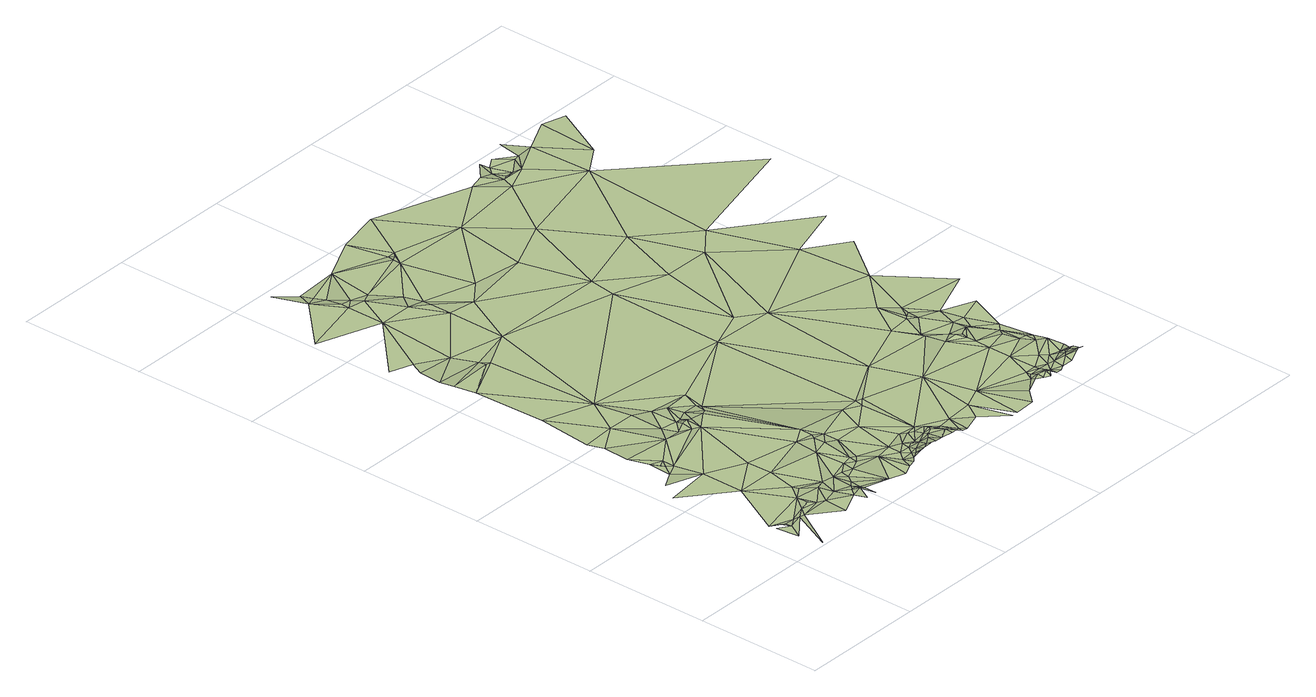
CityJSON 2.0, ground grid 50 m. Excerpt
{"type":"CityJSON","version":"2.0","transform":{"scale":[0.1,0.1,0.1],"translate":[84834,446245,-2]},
"CityObjects":{
"terrain1":{"type":"TINRelief","geometry":[{"type":"CompositeSurface","lod":"1","boundaries":[[[0,1,2]],[[3,4,5]],[[3,5,0]],[[6,0,2]],[[7,4,3]],[[7,3,0]],[[8,6,9]],[[6,7,0]],[[10,4,7]],[[11,7,6]],[[11,6,8]],[[10,12,4]],[[12,13,14]],[[10,7,11]],[[15,11,8]],[[13,16,17]],[[18,19,8]],[[20,10,11]],[[20,11,15]],[[15,8,19]],[[21,16,22]],[[20,15,10]],[[22,16,23]],[[23,16,13]],[[24,21,22]],[[10,25,12]],[[26,21,27]],[[24,27,21]],[[24,22,27]],[[22,23,27]],[[10,15,28]],[[18,29,19]],[[15,19,28]],[[30,13,12]],[[10,31,25]],[[10,28,31]],[[32,12,25]],[[19,33,28]],[[34,35,26]],[[19,29,33]],[[34,26,27]],[[36,35,37]],[[30,12,32]],[[34,27,23]],[[38,25,31]],[[28,38,31]],[[39,36,37]],[[28,33,38]],[[33,29,40]],[[38,32,25]],[[41,23,13]],[[29,42,43]],[[29,43,40]],[[34,37,35]],[[33,40,44]],[[33,45,38]],[[40,43,46]],[[33,44,45]],[[40,46,44]],[[43,47,46]],[[48,47,43]],[[41,13,30]],[[46,49,44]],[[50,34,23]],[[46,47,49]],[[44,49,51]],[[44,51,45]],[[38,52,32]],[[45,51,53]],[[54,37,34]],[[47,55,49]],[[56,39,37]],[[49,55,51]],[[50,23,41]],[[30,32,57]],[[45,53,58]],[[56,59,39]],[[38,45,52]],[[51,55,53]],[[54,34,60]],[[54,61,37]],[[45,58,62]],[[50,60,34]],[[58,53,63]],[[53,55,63]],[[56,37,61]],[[58,63,62]],[[45,62,52]],[[57,32,52]],[[41,30,57]],[[64,54,60]],[[65,66,59]],[[67,60,50]],[[68,69,66]],[[64,60,67]],[[70,71,69]],[[54,72,61]],[[63,73,62]],[[64,72,54]],[[63,55,74]],[[75,67,50]],[[75,50,41]],[[56,61,72]],[[75,64,67]],[[70,76,71]],[[77,59,56]],[[52,62,78]],[[62,73,78]],[[55,79,74]],[[80,64,75]],[[63,74,73]],[[75,41,81]],[[80,75,81]],[[76,82,83]],[[73,84,78]],[[68,66,65]],[[68,70,69]],[[77,65,59]],[[80,85,64]],[[64,85,72]],[[86,81,41]],[[52,78,87]],[[73,74,84]],[[79,88,74]],[[80,81,89]],[[57,52,90]],[[41,57,91]],[[80,89,85]],[[52,87,90]],[[92,78,84]],[[86,89,81]],[[86,41,91]],[[56,72,93]],[[74,88,94]],[[88,95,94]],[[57,90,96]],[[92,87,78]],[[97,84,74]],[[70,82,76]],[[98,89,86]],[[57,96,91]],[[95,99,94]],[[100,85,89]],[[101,74,94]],[[77,68,65]],[[93,72,85]],[[98,86,91]],[[97,92,84]],[[102,90,87]],[[98,100,89]],[[102,96,90]],[[97,74,101]],[[94,99,103]],[[102,87,92]],[[101,94,103]],[[98,91,104]],[[102,91,96]],[[105,106,99]],[[98,104,100]],[[99,106,103]],[[93,85,100]],[[107,77,56]],[[82,108,109]],[[105,110,106]],[[111,109,108]],[[101,103,112]],[[106,113,103]],[[106,110,113]],[[97,101,114]],[[93,100,104]],[[107,70,68]],[[103,113,112]],[[101,112,114]],[[110,115,113]],[[107,68,77]],[[110,116,115]],[[102,92,117]],[[97,117,92]],[[113,118,112]],[[112,119,114]],[[113,115,118]],[[120,97,114]],[[104,91,121]],[[102,121,91]],[[112,118,119]],[[114,119,122]],[[115,123,124]],[[120,117,97]],[[115,124,118]],[[119,118,122]],[[125,82,70]],[[114,122,126]],[[127,124,123]],[[111,128,129]],[[120,114,126]],[[102,117,121]],[[130,122,118]],[[111,108,131]],[[118,124,132]],[[111,133,128]],[[107,125,70]],[[111,131,134]],[[127,132,124]],[[130,118,132]],[[111,134,133]],[[135,108,82]],[[56,93,136]],[[122,137,126]],[[130,137,122]],[[120,138,117]],[[139,131,108]],[[127,140,132]],[[120,126,138]],[[141,130,132]],[[127,142,140]],[[139,134,131]],[[104,121,143]],[[144,135,82]],[[141,132,140]],[[130,145,137]],[[126,137,138]],[[141,146,130]],[[135,139,108]],[[130,146,145]],[[137,145,138]],[[140,142,147]],[[125,144,82]],[[93,104,136]],[[146,148,145]],[[141,149,146]],[[141,140,149]],[[145,148,138]],[[138,150,117]],[[121,117,150]],[[140,147,151]],[[146,152,148]],[[153,128,133]],[[146,149,152]],[[140,151,149]],[[154,139,135]],[[153,133,134]],[[138,148,155]],[[147,156,151]],[[153,134,139]],[[107,56,157]],[[148,152,155]],[[149,155,152]],[[149,151,155]],[[158,135,144]],[[151,156,159]],[[151,159,155]],[[158,154,135]],[[138,155,160]],[[125,161,144]],[[121,150,143]],[[138,162,150]],[[153,139,154]],[[104,143,136]],[[156,163,159]],[[164,144,161]],[[155,159,160]],[[165,125,107]],[[164,158,144]],[[159,163,160]],[[143,150,162]],[[165,161,125]],[[166,160,163]],[[165,164,161]],[[56,136,157]],[[138,160,167]],[[138,167,162]],[[158,168,154]],[[169,160,166]],[[164,168,158]],[[153,154,170]],[[143,162,171]],[[165,172,164]],[[169,166,173]],[[165,107,174]],[[169,167,160]],[[136,143,171]],[[154,168,170]],[[164,172,168]],[[171,162,167]],[[153,170,175]],[[176,169,177]],[[178,153,175]],[[107,157,174]],[[176,167,169]],[[179,176,177]],[[165,180,172]],[[181,170,168]],[[181,175,170]],[[182,181,168]],[[182,175,181]],[[178,175,182]],[[179,183,176]],[[136,171,184]],[[165,174,180]],[[157,136,185]],[[183,186,176]],[[172,187,168]],[[185,136,184]],[[188,171,167]],[[178,182,189]],[[190,167,176]],[[187,182,168]],[[191,176,186]],[[183,192,186]],[[180,187,172]],[[193,184,171]],[[191,194,176]],[[192,195,186]],[[192,196,195]],[[186,195,197]],[[157,185,198]],[[193,171,188]],[[191,186,197]],[[196,199,195]],[[174,157,198]],[[196,200,199]],[[187,189,182]],[[201,188,167]],[[190,176,194]],[[202,197,195]],[[190,201,167]],[[202,195,199]],[[200,203,199]],[[191,197,204]],[[202,199,203]],[[202,204,197]],[[205,191,204]],[[202,203,206]],[[203,207,206]],[[202,206,204]],[[205,194,191]],[[180,174,208]],[[207,209,206]],[[205,204,210]],[[204,206,210]],[[206,209,211]],[[193,188,212]],[[213,185,184]],[[214,210,206]],[[214,206,211]],[[215,194,205]],[[215,205,210]],[[216,184,193]],[[180,208,187]],[[217,188,201]],[[217,212,188]],[[218,201,190]],[[219,193,212]],[[214,211,220]],[[221,220,211]],[[214,222,210]],[[213,198,185]],[[217,201,223]],[[224,223,201]],[[224,201,218]],[[225,174,198]],[[215,210,222]],[[226,220,221]],[[227,214,220]],[[228,190,194]],[[229,217,223]],[[229,223,224]],[[230,222,214]],[[226,231,220]],[[227,230,214]],[[215,232,194]],[[216,193,219]],[[227,220,231]],[[233,218,190]],[[234,212,217]],[[219,212,235]],[[225,208,174]],[[236,224,218]],[[236,217,229]],[[236,229,224]],[[227,231,237]],[[230,238,222]],[[227,239,230]],[[227,237,239]],[[234,235,212]],[[232,228,194]],[[187,240,189]],[[241,237,231]],[[215,222,242]],[[230,239,238]],[[228,233,190]],[[241,231,243]],[[219,235,244]],[[216,219,244]],[[237,245,239]],[[236,234,217]],[[241,245,237]],[[246,236,218]],[[239,247,238]],[[246,218,233]],[[239,245,247]],[[238,242,222]],[[248,244,235]],[[249,184,216]],[[215,242,232]],[[216,244,250]],[[238,247,251]],[[248,250,244]],[[236,252,234]],[[246,252,236]],[[246,233,228]],[[253,228,232]],[[238,251,242]],[[254,235,234]],[[248,235,254]],[[253,246,228]],[[213,225,198]],[[252,255,234]],[[256,253,232]],[[248,254,250]],[[256,246,253]],[[242,256,232]],[[257,252,246]],[[254,234,255]],[[257,255,252]],[[187,208,258]],[[259,213,184]],[[256,257,246]],[[249,216,250]],[[259,184,249]],[[260,254,255]],[[260,255,257]],[[187,258,240]],[[261,250,254]],[[262,225,213]],[[261,249,250]],[[263,208,225]],[[262,213,259]],[[263,258,208]],[[240,258,264]],[[240,264,265]],[[262,263,225]],[[266,259,249]],[[267,265,264]],[[268,264,258]],[[267,264,269]],[[270,265,267]],[[269,264,271]],[[267,269,271]],[[262,259,272]],[[268,271,264]],[[270,267,273]],[[273,267,271]],[[268,258,263]],[[273,271,274]],[[268,274,271]],[[273,274,275]],[[268,276,274]],[[275,274,276]],[[268,263,277]],[[268,277,276]],[[278,263,262]],[[276,277,279]],[[280,277,263]],[[281,277,280]],[[281,280,282]]]}]}
},
"vertices":[
[136,140,30],[93,170,28],[115,90,20],[138,170,26],[91,200,25],[113,170,35],[203,160,26],[182,170,23],[227,160,22],[135,0,20],[294,250,24],[249,190,25],[204,420,26],[204,590,26],[23,570,24],[317,180,23],[136,680,21],[68,640,24],[338,70,25],[341,160,27],[294,200,28],[137,770,25],[159,720,26],[181,700,25],[158,740,21],[339,310,23],[113,850,23],[181,750,25],[383,230,31],[429,110,28],[357,520,25],[340,280,27],[360,420,27],[406,180,25],[293,830,27],[113,950,28],[93,1010,27],[226,1020,27],[428,250,24],[116,1230,26],[452,140,27],[429,790,28],[453,70,21],[473,120,30],[475,160,22],[474,240,27],[473,140,26],[496,120,22],[497,70,22],[495,140,19],[405,810,24],[498,180,19],[563,390,22],[519,210,19],[339,890,23],[588,90,25],[318,1170,21],[565,480,28],[518,240,24],[113,1520,23],[362,830,24],[338,1020,25],[565,270,25],[564,230,19],[408,880,22],[272,1610,25],[93,1600,26],[406,850,29],[270,1640,22],[87,1660,22],[225,1730,26],[93,1750,20],[405,990,21],[608,250,20],[676,210,25],[428,850,32],[114,1800,25],[296,1610,20],[610,280,24],[655,70,23],[429,880,22],[451,850,26],[249,2050,26],[23,1830,26],[632,270,21],[455,960,25],[498,840,30],[631,410,22],[700,90,23],[474,900,21],[620,450,29],[632,520,29],[676,390,19],[562,970,21],[721,140,19],[721,90,32],[634,470,27],[743,220,26],[521,850,26],[745,110,27],[533,900,21],[743,170,24],[673,450,21],[766,140,24],[542,880,21],[767,100,48],[767,120,32],[451,1690,20],[249,2200,27],[0,2140,24],[788,100,51],[181,2320,28],[790,170,23],[791,140,31],[791,200,27],[813,110,52],[810,90,62],[788,390,20],[833,160,28],[811,180,24],[833,250,24],[831,500,21],[833,180,22],[835,90,59],[856,140,43],[451,1920,23],[855,230,25],[879,100,48],[206,2380,22],[138,2450,24],[880,180,33],[248,2230,29],[880,160,39],[228,2340,19],[250,2300,19],[319,2190,27],[899,1110,18],[878,220,25],[902,240,24],[293,2230,24],[923,120,54],[901,170,45],[924,90,51],[901,500,24],[384,2050,27],[903,200,41],[903,180,47],[945,90,52],[923,200,31],[946,170,27],[900,470,19],[971,110,31],[946,180,24],[384,2390,23],[360,2210,22],[968,180,21],[990,100,24],[903,1580,21],[429,2110,22],[992,120,22],[1014,180,26],[444,2000,29],[924,490,25],[1013,100,21],[450,2040,22],[563,1910,19],[1082,120,26],[1172,430,21],[591,2260,20],[1126,190,26],[589,2290,23],[1101,610,25],[654,1980,22],[1171,30,26],[923,1690,17],[598,2320,19],[1215,230,23],[1195,30,26],[565,2480,19],[1285,40,23],[856,1960,18],[611,2300,22],[632,2320,19],[1329,90,26],[1150,1100,20],[1055,1170,18],[1396,140,22],[900,2250,21],[1373,590,25],[743,2520,20],[1463,380,21],[1419,180,22],[1397,120,30],[1327,700,24],[1463,290,21],[1420,130,35],[1418,100,33],[1419,160,22],[1126,1520,17],[1443,110,45],[1442,90,32],[1396,520,21],[1463,130,33],[1464,110,34],[1465,160,24],[1464,180,22],[1486,130,20],[1486,100,22],[1058,2050,21],[1508,100,20],[1508,160,21],[1530,110,23],[1375,610,22],[1306,1510,24],[1531,150,27],[1532,220,22],[1415,840,19],[1442,540,21],[1463,440,22],[1418,710,24],[1554,120,49],[1553,90,41],[1553,190,23],[1440,510,31],[1464,480,21],[1216,1780,22],[1578,90,70],[1578,140,42],[1576,340,20],[1463,500,26],[1578,170,27],[1598,100,67],[1599,290,23],[1554,400,24],[1510,580,18],[1457,690,19],[1507,520,26],[1598,140,46],[1598,180,23],[1598,160,35],[1125,2390,21],[1620,110,54],[1636,270,20],[1621,100,62],[1432,720,25],[1620,140,47],[1576,430,18],[1622,160,34],[1463,740,17],[1554,990,23],[1465,770,22],[1642,200,21],[1530,520,18],[1598,330,25],[1533,660,22],[1554,570,21],[1622,320,20],[1599,450,22],[1215,2290,20],[1530,1280,23],[1667,610,19],[1734,740,22],[1418,1600,23],[1457,2150,23],[1235,2340,18],[1192,2410,20],[1687,1170,23],[1250,2410,6],[1327,2340,17],[1267,2360,9],[1258,2470,16],[1302,2360,8],[1755,1350,22],[1276,2440,6],[1372,2410,7],[1322,2470,6],[1393,2410,11],[1459,2410,16],[1914,1730,23],[1415,2510,6],[1575,2230,20],[1596,2480,13],[1687,2450,15]
]}
